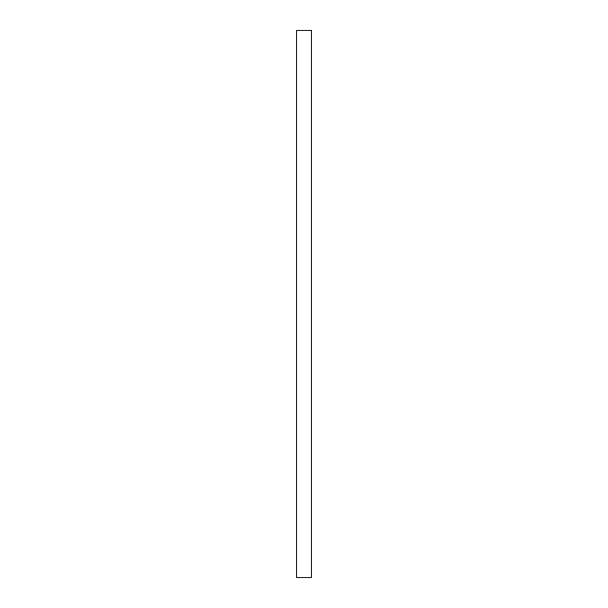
<?xml version="1.0" encoding="UTF-8"?>
<svg xmlns="http://www.w3.org/2000/svg" width="608" height="608" viewBox="0 0 608 608"><rect width="100%" height="100%" fill="white"/><g stroke="black" fill="none" stroke-linecap="round" stroke-linejoin="round"><path stroke-width="0.91" d="M311.418 30.4L296.582 30.4L296.582 577.6L311.418 577.6L311.418 30.4"/></g></svg>
